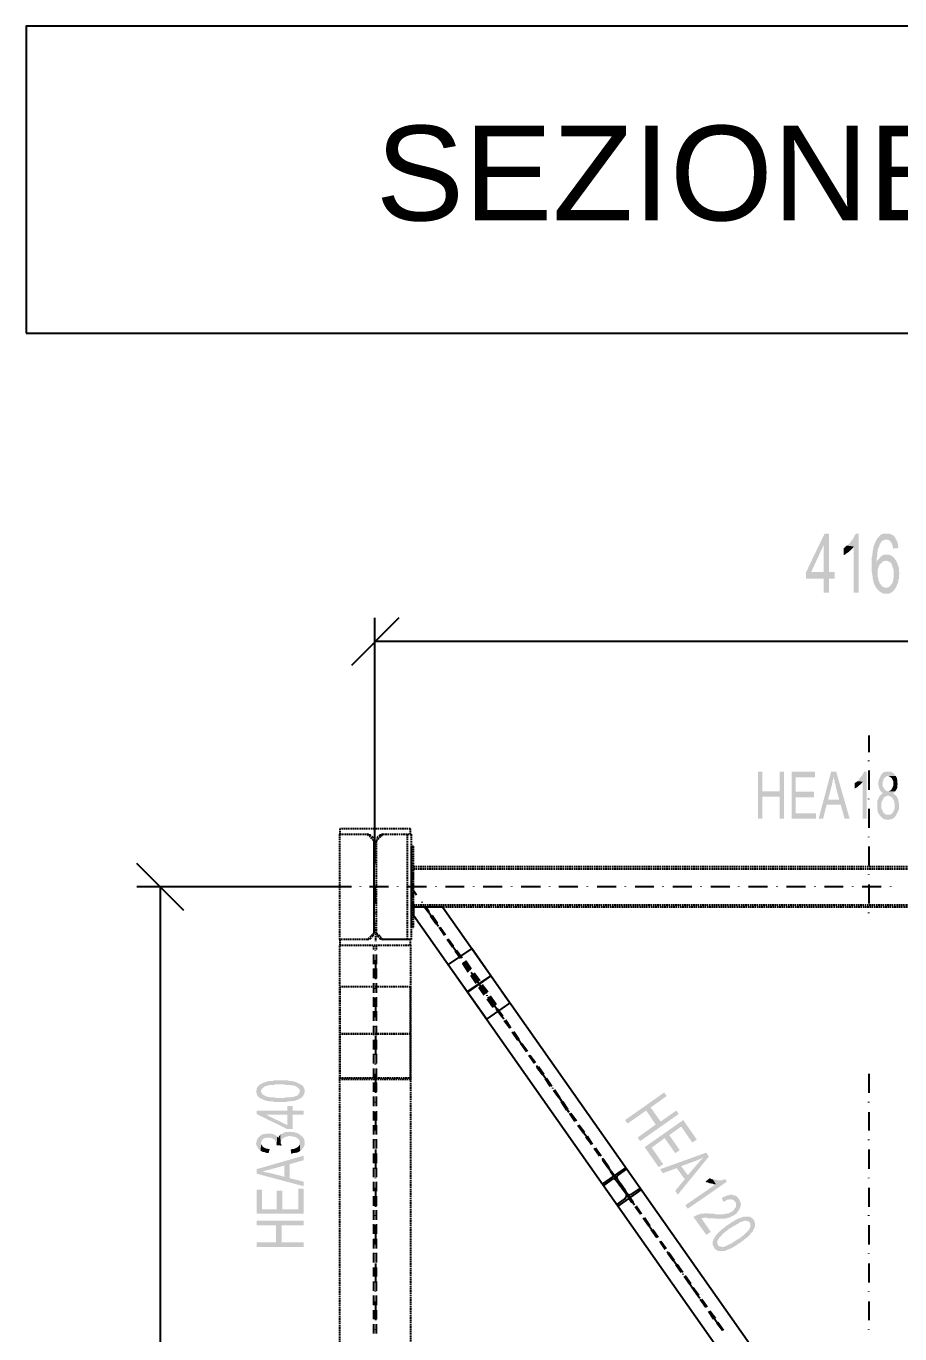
# Model space of a CAD drawing. Header units: metres. Extents: x 11 to 152679, y -40 to 137873.
# Drawn here: x 44020 to 47709, y 38969 to 44491 of the extents above; entities that cross this region are included whole.
import ezdxf
from ezdxf.enums import TextEntityAlignment as Align

# ---------------------------------------------------------------- set-up
doc = ezdxf.new("R2010")
doc.units = ezdxf.units.M
doc.linetypes.add('HIDDEN', pattern=[9.525, 6.35, -3.175])
for name, color, linetype in [('CA3', 6, 'Continuous'), ('CA7', 2, 'Continuous'), ('LAYER_1', 160, 'Continuous'), ('TR', 4, 'HIDDEN')]:
    doc.layers.add(name, color=color, linetype=linetype)
doc.styles.get("Standard").update_dxf_attribs({"font": 'arial.ttf'})

msp = doc.modelspace()

# ---------------------------------------------------------------- hatches: boundary and pattern name
at = {"layer": 'LAYER_1'}
for points in [[(47410.6477, 42348.1893), (47391.5963, 42348.1893), (47313.272, 42185.2018), (47313.272, 42157.6755), (47387.376, 42157.6755), (47387.376, 42098.4199), (47410.6477, 42098.4199), (47410.6477, 42157.6755), (47433.9365, 42157.6755), (47433.9365, 42185.2018), (47334.4594, 42185.2018), (47387.376, 42299.4929)], [(47410.6477, 42348.1893), (47387.376, 42299.4929), (47387.376, 42185.2018), (47334.4594, 42185.2018), (47410.6477, 42185.2018)], [(47484.7344, 42297.3741), (47476.2595, 42288.9164), (47472.022, 42286.7977), (47472.022, 42257.1699), (47476.2595, 42259.2886), (47480.497, 42261.3901), (47484.7344, 42265.6276), (47488.9719, 42267.7463), (47495.3109, 42271.9838), (47495.3109, 42274.1025), (47499.5484, 42276.2213), (47503.7858, 42280.4415), (47508.0233, 42284.679), (47512.2608, 42288.9164), (47514.3623, 42293.1539)], [(47535.5324, 42348.1893), (47522.8372, 42348.1893), (47520.7185, 42341.8331), (47516.481, 42337.5956), (47514.3623, 42331.2567), (47512.2608, 42327.0192), (47508.0233, 42320.663), (47503.7858, 42316.4255), (47501.6326, 42312.2053), (47493.2094, 42303.7303), (47488.9719, 42299.4929), (47484.7344, 42297.3741), (47514.3623, 42293.1539), (47514.3623, 42098.4199), (47535.5324, 42098.4199)], [(47611.7379, 42324.9005), (47609.6192, 42320.663), (47607.466, 42316.4255), (47605.3817, 42310.0865), (47601.1442, 42301.6116), (47599.0427, 42295.2726), (47596.9068, 42288.9164), (47596.9068, 42282.5602), (47594.8052, 42276.2213), (47594.8052, 42269.8651), (47592.6865, 42263.5088), (47592.6865, 42255.0511), (47590.5678, 42248.6949), (47590.5678, 42187.3206), (47592.6865, 42178.8456), (47592.6865, 42172.5067), (47594.8052, 42164.0317), (47594.8052, 42157.6755), (47596.9068, 42151.3365), (47596.9068, 42147.0991), (47599.0427, 42140.7429), (47601.1442, 42134.4039), (47605.3817, 42125.929), (47607.466, 42121.6915), (47609.6192, 42119.59), (47611.7379, 42115.3525), (47615.9581, 42111.1151), (47620.1956, 42106.8776), (47624.4331, 42102.6401), (47628.6705, 42100.5386), (47632.908, 42098.4199), (47637.1455, 42096.3011), (47641.3657, 42094.1824), (47662.5358, 42094.1824), (47666.7733, 42096.3011), (47671.0108, 42098.4199), (47675.231, 42100.5386), (47679.4685, 42104.7588), (47683.6887, 42108.9963), (47687.9262, 42113.2338), (47690.0621, 42117.4713), (47649.8234, 42119.59), (47645.6032, 42119.59), (47641.3657, 42121.6915), (47637.1455, 42123.8102), (47632.908, 42125.929), (47632.908, 42128.0477), (47628.6705, 42132.2852), (47624.4331, 42136.5226), (47620.1956, 42149.2178), (47618.0941, 42151.3365), (47618.0941, 42157.6755), (47615.9581, 42166.1505), (47615.9581, 42195.7783), (47618.0941, 42202.1345), (47620.1956, 42208.4734), (47622.3143, 42212.7109), (47624.4331, 42219.0671), (47628.6705, 42221.1859), (47632.908, 42225.4233), (47611.7379, 42227.5248), (47611.7379, 42246.5762), (47613.8566, 42255.0511), (47613.8566, 42267.7463), (47615.9581, 42274.1025), (47615.9581, 42280.4415), (47618.0941, 42284.679), (47620.1956, 42288.9164), (47624.4331, 42301.6116), (47626.5518, 42305.8491), (47630.772, 42312.2053), (47632.908, 42316.4255), (47637.1455, 42318.5442), (47641.3657, 42320.663), (47647.7219, 42322.7817), (47651.9594, 42322.7817)], [(47654.0609, 42348.1893), (47641.3657, 42348.1893), (47635.0095, 42346.0706), (47626.5518, 42341.8331), (47622.3143, 42337.5956), (47620.1956, 42333.3582), (47615.9581, 42329.1379), (47611.7379, 42324.9005), (47651.9594, 42322.7817), (47656.1796, 42322.7817), (47662.5358, 42320.663), (47666.7733, 42318.5442), (47668.8748, 42314.3068), (47673.1123, 42310.0865), (47675.231, 42305.8491), (47677.3497, 42299.4929), (47679.4685, 42293.1539), (47681.5872, 42284.679), (47702.7401, 42286.7977), (47702.7401, 42291.0352), (47700.6386, 42299.4929), (47700.6386, 42305.8491), (47698.5198, 42312.2053), (47696.4011, 42316.4255), (47694.2824, 42322.7817), (47690.0621, 42327.0192), (47687.9262, 42333.3582), (47681.5872, 42339.7144), (47677.3497, 42341.8331), (47673.1123, 42343.9518), (47668.8748, 42346.0706), (47662.5358, 42348.1893), (47658.2984, 42348.1893)], [(47654.0609, 42259.2886), (47643.4844, 42259.2886), (47635.0095, 42255.0511), (47630.772, 42252.9324), (47628.6705, 42250.8137), (47624.4331, 42246.5762), (47622.3143, 42242.356), (47618.0941, 42238.1185), (47613.8566, 42233.881), (47611.7379, 42227.5248), (47632.908, 42225.4233), (47637.1455, 42229.6436), (47641.3657, 42231.7623), (47645.6032, 42231.7623), (47649.8234, 42233.881), (47690.0621, 42238.1185), (47687.9262, 42240.2372), (47685.8247, 42244.4575), (47681.5872, 42248.6949), (47677.3497, 42252.9324), (47673.1123, 42255.0511), (47668.8748, 42257.1699), (47664.6546, 42259.2886), (47658.2984, 42259.2886)], [(47690.0621, 42238.1185), (47649.8234, 42233.881), (47654.0609, 42231.7623), (47658.2984, 42231.7623), (47662.5358, 42229.6436), (47666.7733, 42227.5248), (47671.0108, 42223.3046), (47675.231, 42219.0671), (47675.231, 42216.9484), (47677.3497, 42210.5922), (47679.4685, 42204.2532), (47683.6887, 42191.5408), (47683.6887, 42164.0317), (47681.5872, 42157.6755), (47681.5872, 42151.3365), (47679.4685, 42144.9803), (47677.3497, 42138.6241), (47675.231, 42134.4039), (47671.0108, 42132.2852), (47668.8748, 42125.929), (47660.3826, 42121.6915), (47656.1796, 42119.59), (47649.8234, 42119.59), (47690.0621, 42117.4713), (47694.2824, 42123.8102), (47696.4011, 42130.1664), (47698.5198, 42136.5226), (47700.6386, 42138.6241), (47702.7401, 42144.9803), (47702.7401, 42151.3365), (47704.876, 42157.6755), (47704.876, 42172.5067), (47706.9776, 42178.8456), (47706.9776, 42180.9644), (47704.876, 42189.4393), (47704.876, 42204.2532), (47702.7401, 42210.5922), (47700.6386, 42214.8296), (47698.5198, 42221.1859), (47696.4011, 42227.5248), (47694.2824, 42231.7623)], [(47129.1317, 41342.7726), (47110.0803, 41342.7726), (47110.0803, 41143.8011), (47129.1317, 41143.8011), (47129.1317, 41236.9393), (47201.0997, 41236.9393), (47129.1317, 41260.2109)], [(47220.1511, 41342.7726), (47201.0997, 41342.7726), (47201.0997, 41260.2109), (47129.1317, 41260.2109), (47201.0997, 41236.9393), (47201.0997, 41143.8011), (47220.1511, 41143.8011)], [(47351.3748, 41342.7726), (47251.8977, 41342.7726), (47251.8977, 41143.8011), (47355.6123, 41143.8011), (47355.6123, 41167.09), (47268.8303, 41167.09), (47268.8303, 41234.8206), (47347.1546, 41234.8206), (47347.1546, 41258.0922), (47268.8303, 41258.0922), (47268.8303, 41319.4838), (47351.3748, 41319.4838)], [(47440.2927, 41342.7726), (47419.1054, 41342.7726), (47366.1887, 41143.8011), (47385.2401, 41143.8011), (47400.0712, 41203.0568), (47459.3441, 41203.0568), (47406.4274, 41224.2269), (47421.2413, 41283.4998), (47423.3428, 41289.856), (47423.3428, 41294.0762), (47425.4788, 41300.4324), (47425.4788, 41306.7886), (47427.5803, 41311.0088), (47427.5803, 41317.3651), (47429.699, 41321.6025)], [(47440.2927, 41342.7726), (47429.699, 41321.6025), (47429.699, 41313.1276), (47431.8178, 41308.8901), (47433.9365, 41304.6699), (47433.9365, 41298.3137), (47436.0552, 41291.9575), (47438.1568, 41287.7372), (47438.1568, 41281.381), (47452.9879, 41224.2269), (47406.4274, 41224.2269), (47459.3441, 41203.0568), (47476.2595, 41143.8011), (47497.4296, 41143.8011)], [(47529.1762, 41302.5511), (47524.9387, 41298.3137), (47520.7185, 41296.1949), (47518.5997, 41294.0762), (47518.5997, 41270.8046), (47520.7185, 41272.9233), (47529.1762, 41277.1436), (47531.3121, 41279.2623), (47535.5324, 41283.4998), (47539.7698, 41285.6185), (47546.126, 41291.9575), (47550.3463, 41296.1949), (47552.465, 41300.4324)], [(47569.3977, 41342.7726), (47558.8212, 41342.7726), (47554.5493, 41334.2977), (47552.465, 41330.0602), (47548.2276, 41325.84), (47546.126, 41321.6025), (47541.8886, 41317.3651), (47539.7698, 41315.2463), (47537.6511, 41311.0088), (47535.5324, 41306.7886), (47531.3121, 41304.6699), (47529.1762, 41302.5511), (47552.465, 41300.4324), (47552.465, 41143.8011), (47569.3977, 41143.8011)], [(47658.2984, 41342.7726), (47649.8234, 41342.7726), (47645.6032, 41340.6539), (47641.3657, 41340.6539), (47639.247, 41338.5352), (47635.0095, 41334.2977), (47628.6705, 41327.9415), (47628.6705, 41325.84), (47626.5518, 41321.6025), (47624.4331, 41317.3651), (47620.1956, 41308.8901), (47620.1956, 41302.5511), (47618.0941, 41298.3137), (47618.0941, 41287.7372), (47620.1956, 41281.381), (47620.1956, 41277.1436), (47622.3143, 41270.8046), (47624.4331, 41266.5671), (47626.5518, 41262.3296), (47635.0095, 41253.8719), (47639.247, 41251.7532), (47635.0095, 41249.6345), (47630.772, 41247.5157), (47628.6705, 41243.2783), (47624.4331, 41241.1595), (47618.0941, 41228.4644), (47615.9581, 41222.1082), (47613.8566, 41217.8879), (47613.8566, 41184.0226), (47615.9581, 41179.7852), (47615.9581, 41173.429), (47618.0941, 41169.1915), (47620.1956, 41164.9713), (47622.3143, 41160.7338), (47626.5518, 41156.4963), (47660.3826, 41160.7338), (47651.9594, 41160.7338), (47647.7219, 41162.8525), (47645.6032, 41164.9713), (47641.3657, 41167.09), (47637.1455, 41175.5477), (47635.0095, 41179.7852), (47632.908, 41184.0226), (47630.772, 41190.3616), (47630.772, 41211.5317), (47632.908, 41215.7692), (47635.0095, 41220.0067), (47637.1455, 41224.2269), (47641.3657, 41232.7018), (47643.4844, 41234.8206), (47651.9594, 41239.0408), (47654.0609, 41241.1595), (47692.1636, 41241.1595), (47690.0621, 41243.2783), (47685.8247, 41247.5157), (47683.6887, 41249.6345), (47679.4685, 41251.7532), (47683.6887, 41253.8719), (47685.8247, 41255.9734), (47690.0621, 41260.2109), (47656.1796, 41260.2109), (47651.9594, 41262.3296), (47647.7219, 41264.4484), (47645.6032, 41266.5671), (47643.4844, 41270.8046), (47641.3657, 41272.9233), (47637.1455, 41281.381), (47637.1455, 41300.4324), (47639.247, 41304.6699), (47639.247, 41311.0088), (47643.4844, 41315.2463), (47647.7219, 41319.4838), (47651.9594, 41321.6025), (47654.0609, 41323.7213), (47692.1636, 41323.7213), (47687.9262, 41327.9415), (47687.9262, 41330.0602), (47681.5872, 41336.4164), (47677.3497, 41338.5352), (47675.231, 41340.6539), (47671.0108, 41342.7726), (47662.5358, 41342.7726)], [(47692.1636, 41323.7213), (47658.2984, 41323.7213), (47662.5358, 41323.7213), (47666.7733, 41321.6025), (47668.8748, 41319.4838), (47673.1123, 41317.3651), (47675.231, 41315.2463), (47677.3497, 41311.0088), (47679.4685, 41306.7886), (47681.5872, 41302.5511), (47681.5872, 41283.4998), (47679.4685, 41279.2623), (47677.3497, 41272.9233), (47675.231, 41270.8046), (47673.1123, 41266.5671), (47671.0108, 41264.4484), (47666.7733, 41262.3296), (47662.5358, 41260.2109), (47658.2984, 41260.2109), (47690.0621, 41260.2109), (47692.1636, 41264.4484), (47694.2824, 41266.5671), (47696.4011, 41270.8046), (47698.5198, 41275.0248), (47698.5198, 41285.6185), (47700.6386, 41291.9575), (47698.5198, 41294.0762), (47698.5198, 41306.7886), (47696.4011, 41311.0088), (47696.4011, 41315.2463), (47694.2824, 41319.4838)], [(47692.1636, 41241.1595), (47658.2984, 41241.1595), (47662.5358, 41241.1595), (47666.7733, 41239.0408), (47671.0108, 41236.9393), (47673.1123, 41234.8206), (47677.3497, 41232.7018), (47679.4685, 41228.4644), (47685.8247, 41215.7692), (47685.8247, 41211.5317), (47687.9262, 41205.1755), (47687.9262, 41190.3616), (47685.8247, 41184.0226), (47679.4685, 41171.3102), (47677.3497, 41167.09), (47675.231, 41164.9713), (47671.0108, 41162.8525), (47666.7733, 41160.7338), (47660.3826, 41160.7338), (47626.5518, 41156.4963), (47626.5518, 41154.3776), (47630.772, 41152.2588), (47632.908, 41148.0386), (47637.1455, 41145.9199), (47639.247, 41143.8011), (47643.4844, 41141.6824), (47647.7219, 41141.6824), (47651.9594, 41139.5637), (47666.7733, 41139.5637), (47668.8748, 41141.6824), (47673.1123, 41141.6824), (47677.3497, 41143.8011), (47681.5872, 41145.9199), (47683.6887, 41148.0386), (47687.9262, 41150.1401), (47690.0621, 41154.3776), (47692.1636, 41156.4963), (47694.2824, 41160.7338), (47696.4011, 41164.9713), (47702.7401, 41177.6664), (47704.876, 41184.0226), (47704.876, 41211.5317), (47702.7401, 41217.8879), (47702.7401, 41222.1082), (47700.6386, 41228.4644), (47696.4011, 41236.9393)], [(44991.3121, 39994.4484), (44991.3121, 39992.3296), (44993.4136, 39988.0922), (44993.4136, 39981.7532), (44995.5324, 39977.5157), (44997.6511, 39973.2783), (44999.7698, 39971.1595), (45003.9901, 39969.0408), (45003.9901, 39966.9393), (45008.2276, 39964.8206), (45012.465, 39962.7018), (45012.465, 39998.6859), (45014.5493, 40000.8046), (45016.7025, 40005.0248), (45020.94, 40007.1436), (45023.0415, 40011.381), (45029.3977, 40013.4998), (45031.4819, 40015.6185), (45035.7539, 40015.6185), (45039.9913, 40017.7372), (45044.2288, 40017.7372), (45048.449, 40019.856), (45065.3817, 40019.856), (45071.7379, 40021.9575), (45111.9594, 40021.9575), (45118.2984, 40019.856), (45135.231, 40019.856), (45141.5872, 40017.7372), (45150.0621, 40017.7372), (45154.2824, 40015.6185), (45156.4011, 40015.6185), (45160.6386, 40013.4998), (45166.9776, 40009.2623), (45169.0963, 40007.1436), (45173.2993, 40002.9233), (45175.4525, 40000.8046), (45175.4525, 39994.4484), (45177.5712, 39962.7018), (45181.7915, 39964.8206), (45186.0289, 39969.0408), (45188.1477, 39971.1595), (45190.2319, 39975.397), (45192.3851, 39977.5157), (45194.5039, 39981.7532), (45194.5039, 39985.9734), (45196.6054, 39990.2109), (45196.6054, 39998.6859), (45194.5039, 40002.9233), (45194.5039, 40005.0248), (45190.2319, 40013.4998), (45188.1477, 40015.6185), (45183.9274, 40019.856), (45179.69, 40021.9575), (45175.4525, 40024.0762), (45171.215, 40026.1949), (45166.9776, 40028.3137), (45162.7401, 40030.4324), (45156.4011, 40032.5511), (45150.0621, 40034.6699), (45145.8247, 40034.6699), (45141.5872, 40036.7886), (45131.0108, 40036.7886), (45124.6546, 40038.8901), (45065.3817, 40038.8901), (45061.1442, 40036.7886), (45046.3303, 40036.7886), (45042.0928, 40034.6699), (45035.7539, 40034.6699), (45031.4819, 40032.5511), (45027.2789, 40030.4324), (45020.94, 40028.3137), (45016.7025, 40028.3137), (45016.7025, 40026.1949), (45012.465, 40024.0762), (45008.2276, 40021.9575), (45003.9901, 40019.856), (45001.8886, 40015.6185), (44997.6511, 40013.4998), (44997.6511, 40011.381), (44995.5324, 40009.2623), (44993.4136, 40005.0248), (44993.4136, 39998.6859)], [(45012.465, 39962.7018), (45016.7025, 39960.5831), (45020.94, 39958.4644), (45025.1774, 39956.3456), (45031.4819, 39954.2269), (45037.8554, 39952.1082), (45044.2288, 39952.1082), (45048.449, 39950.0067), (45063.263, 39950.0067), (45069.6192, 39947.8879), (45118.2984, 39947.8879), (45124.6546, 39950.0067), (45135.231, 39950.0067), (45141.5872, 39952.1082), (45152.1636, 39952.1082), (45156.4011, 39954.2269), (45160.6386, 39956.3456), (45164.876, 39956.3456), (45173.2993, 39960.5831), (45175.4525, 39962.7018), (45177.5712, 39962.7018), (45175.4525, 39994.4484), (45175.4525, 39988.0922), (45173.2993, 39985.9734), (45171.215, 39981.7532), (45169.0963, 39979.6345), (45164.876, 39975.397), (45160.6386, 39973.2783), (45158.5198, 39973.2783), (45156.4011, 39971.1595), (45152.1636, 39971.1595), (45150.0621, 39969.0408), (45139.4685, 39969.0408), (45135.231, 39966.9393), (45116.1796, 39966.9393), (45109.8234, 39964.8206), (45075.9581, 39964.8206), (45069.6192, 39966.9393), (45050.5678, 39966.9393), (45046.3303, 39969.0408), (45042.0928, 39969.0408), (45037.8554, 39971.1595), (45033.6351, 39971.1595), (45029.3977, 39973.2783), (45027.2789, 39975.397), (45023.0415, 39977.5157), (45018.8212, 39979.6345), (45016.7025, 39981.7532), (45014.5493, 39985.9734), (45012.465, 39990.2109), (45012.465, 39992.3296)], [(46724.8497, 39973.2783), (46714.2733, 39988.0922), (46549.1326, 39871.6824), (46559.7608, 39856.8685), (46638.0678, 39911.9039), (46678.272, 39852.631), (46657.1192, 39924.5991)], [(44993.4136, 39911.9039), (44993.4136, 39897.09), (45122.5358, 39833.5796), (45145.8247, 39833.5796), (45145.8247, 39894.9713), (45192.3851, 39894.9713), (45192.3851, 39911.9039), (45145.8247, 39911.9039), (45145.8247, 39930.9553), (45122.5358, 39930.9553), (45122.5358, 39850.5123), (45031.4819, 39894.9713)], [(46775.6477, 39897.09), (46765.0712, 39911.9039), (46699.4594, 39865.3262), (46657.1192, 39924.5991), (46678.272, 39852.631), (46602.0493, 39797.5956), (46612.6774, 39782.7817)], [(44993.4136, 39911.9039), (45031.4819, 39894.9713), (45122.5358, 39894.9713), (45122.5358, 39850.5123), (45122.5358, 39911.9039)], [(46851.8532, 39789.1379), (46794.699, 39871.6824), (46631.7288, 39757.3741), (46690.9844, 39672.7109), (46710.0358, 39685.4233), (46661.3566, 39755.2726), (46716.3748, 39795.4769), (46760.7993, 39731.9838), (46779.8851, 39744.679), (46735.4262, 39808.1893), (46786.2413, 39844.1733), (46832.8018, 39776.4255)], [(44991.3121, 39774.3068), (44991.3121, 39770.0865), (44993.4136, 39765.8491), (44993.4136, 39763.7303), (44995.5324, 39759.4929), (44997.6511, 39755.2726), (44999.7698, 39753.1539), (45001.8886, 39748.9164), (45006.126, 39746.7977), (45010.3463, 39742.5602), (45012.465, 39774.3068), (45012.465, 39778.5442), (45014.5493, 39780.663), (45014.5493, 39784.9005), (45018.8212, 39789.1379), (45023.0415, 39793.3582), (45027.2789, 39795.4769), (45033.6351, 39795.4769), (45037.8554, 39797.5956), (45052.6865, 39797.5956), (45056.9068, 39795.4769), (45061.1442, 39793.3582), (45065.3817, 39791.2567), (45069.6192, 39789.1379), (45069.6192, 39787.0192), (45071.7379, 39784.9005), (45075.9581, 39776.4255), (45075.9581, 39772.2053), (45078.0941, 39767.9678), (45080.1956, 39801.8331), (45075.9581, 39806.0706), (45067.466, 39810.2908), (45065.3817, 39812.4095), (45061.1442, 39812.4095), (45054.8052, 39814.5283), (45033.6351, 39814.5283), (45029.3977, 39812.4095), (45023.0415, 39812.4095), (45018.8212, 39810.2908), (45016.7025, 39810.2908), (45012.465, 39808.1893), (45008.2276, 39803.9518), (45006.126, 39801.8331), (45001.8886, 39799.7144), (44999.7698, 39795.4769), (44997.6511, 39793.3582), (44995.5324, 39789.1379), (44993.4136, 39784.9005), (44993.4136, 39778.5442)], [(45092.908, 39810.2908), (45095.0095, 39776.4255), (45095.0095, 39778.5442), (45097.1455, 39782.7817), (45097.1455, 39787.0192), (45099.247, 39789.1379), (45103.4844, 39793.3582), (45105.6032, 39795.4769), (45109.8234, 39797.5956), (45114.0609, 39799.7144), (45118.2984, 39801.8331), (45122.5358, 39801.8331), (45128.8748, 39803.9518), (45139.4685, 39803.9518), (45145.8247, 39801.8331), (45150.0621, 39801.8331), (45156.4011, 39799.7144), (45164.876, 39795.4769), (45166.9776, 39793.3582), (45171.215, 39789.1379), (45173.2993, 39787.0192), (45175.4525, 39782.7817), (45175.4525, 39774.3068), (45177.5712, 39742.5602), (45181.7915, 39744.679), (45183.9274, 39746.7977), (45186.0289, 39748.9164), (45188.1477, 39753.1539), (45192.3851, 39755.2726), (45192.3851, 39759.4929), (45194.5039, 39763.7303), (45196.6054, 39765.8491), (45196.6054, 39782.7817), (45194.5039, 39784.9005), (45194.5039, 39789.1379), (45192.3851, 39793.3582), (45190.2319, 39795.4769), (45188.1477, 39799.7144), (45186.0289, 39801.8331), (45181.7915, 39806.0706), (45177.5712, 39808.1893), (45173.2993, 39812.4095), (45164.876, 39816.647), (45160.6386, 39818.7657), (45154.2824, 39818.7657), (45150.0621, 39820.8845), (45139.4685, 39820.8845), (45133.1123, 39823.0032), (45126.7733, 39820.8845), (45116.1796, 39820.8845), (45109.8234, 39818.7657), (45105.6032, 39816.647), (45101.3657, 39814.5283), (45097.1455, 39812.4095)], [(45010.3463, 39742.5602), (45012.465, 39740.4415), (45016.7025, 39738.34), (45023.0415, 39736.2213), (45027.2789, 39736.2213), (45031.4819, 39734.1025), (45037.8554, 39731.9838), (45044.2288, 39731.9838), (45048.449, 39748.9164), (45044.2288, 39748.9164), (45039.9913, 39751.0352), (45033.6351, 39751.0352), (45029.3977, 39753.1539), (45025.1774, 39755.2726), (45020.94, 39757.3741), (45018.8212, 39759.4929), (45016.7025, 39763.7303), (45014.5493, 39765.8491), (45012.465, 39770.0865), (45012.465, 39774.3068)], [(45075.9581, 39765.8491), (45099.247, 39763.7303), (45097.1455, 39765.8491), (45097.1455, 39770.0865), (45095.0095, 39772.2053), (45095.0095, 39776.4255), (45092.908, 39810.2908), (45090.772, 39806.0706), (45088.6705, 39803.9518), (45084.3986, 39795.4769), (45082.3143, 39799.7144), (45080.1956, 39801.8331), (45078.0941, 39767.9678)], [(45137.3153, 39746.7977), (45139.4685, 39729.8651), (45143.6887, 39729.8651), (45147.9262, 39731.9838), (45154.2824, 39731.9838), (45158.5198, 39734.1025), (45164.876, 39734.1025), (45173.2993, 39738.34), (45177.5712, 39742.5602), (45175.4525, 39774.3068), (45175.4525, 39767.9678), (45173.2993, 39763.7303), (45171.215, 39761.6116), (45166.9776, 39757.3741), (45162.7401, 39755.2726), (45158.5198, 39753.1539), (45154.2824, 39751.0352), (45150.0621, 39748.9164), (45143.6887, 39748.9164)], [(44993.4136, 39664.2532), (45014.5493, 39655.7783), (45023.0415, 39655.7783), (45027.2789, 39657.897), (45031.4819, 39657.897), (45037.8554, 39660.0157), (45044.2288, 39662.1345), (45048.449, 39662.1345), (45054.8052, 39664.2532), (45109.8234, 39679.0671), (45109.8234, 39632.5067), (45133.1123, 39685.4233), (45192.3851, 39702.356), (45192.3851, 39721.3901)], [(46902.6511, 39717.1699), (46892.0747, 39734.1025), (46697.3234, 39664.2532), (46707.8826, 39647.3206), (46767.19, 39668.4734), (46801.0552, 39621.913), (46786.2413, 39676.9484), (46843.3955, 39698.1185), (46845.497, 39698.1185), (46849.7344, 39700.2372), (46853.9719, 39702.356), (46860.3109, 39704.4575), (46864.5484, 39706.5762), (46868.7858, 39708.6949), (46875.1248, 39712.9324), (46879.3623, 39715.0511)], [(46902.6511, 39717.1699), (46879.3623, 39715.0511), (46877.2608, 39710.8137), (46873.0233, 39708.6949), (46870.9046, 39704.4575), (46866.6326, 39700.2372), (46862.4296, 39695.9998), (46860.3109, 39691.7623), (46856.0734, 39687.5248), (46851.8532, 39683.3046), (46813.716, 39638.8456), (46786.2413, 39676.9484), (46801.0552, 39621.913), (46760.7993, 39573.2338), (46771.4274, 39556.3011)], [(44993.4136, 39664.2532), (44993.4136, 39645.2018), (45192.3851, 39592.2852), (45192.3851, 39611.3365), (45133.1123, 39626.1505), (45133.1123, 39685.4233), (45109.8234, 39632.5067), (45052.6865, 39647.3206), (45050.5678, 39647.3206), (45046.3303, 39649.4393), (45039.9913, 39649.4393), (45035.7539, 39651.5408), (45029.3977, 39651.5408), (45025.1774, 39653.6595), (45018.8212, 39653.6595), (45014.5493, 39655.7783)], [(46978.8566, 39611.3365), (46972.466, 39621.913), (46970.3817, 39621.913), (46966.1442, 39619.7942), (46961.9068, 39619.7942), (46957.6865, 39617.6755), (46938.6351, 39617.6755), (46932.2789, 39619.7942), (46923.8212, 39619.7942), (46919.5493, 39621.913), (46932.2789, 39600.7429), (46803.1568, 39511.8422), (46813.716, 39497.0283)], [(46919.5493, 39621.913), (46915.3463, 39621.913), (46911.126, 39624.0317), (46906.8886, 39626.1505), (46887.8372, 39611.3365), (46892.0747, 39609.2178), (46896.3121, 39609.2178), (46900.5324, 39607.0991), (46904.7698, 39604.9803), (46908.9901, 39604.9803), (46915.3463, 39602.8616), (46919.5493, 39602.8616), (46923.8212, 39600.7429), (46932.2789, 39600.7429)], [(44993.4136, 39577.4713), (44993.4136, 39475.8582), (45192.3851, 39475.8582), (45192.3851, 39581.6915), (45169.0963, 39581.6915), (45169.0963, 39494.9095), (45101.3657, 39494.9095), (45101.3657, 39573.2338), (45078.0941, 39573.2338), (45078.0941, 39494.9095), (45016.7025, 39494.9095), (45016.7025, 39577.4713)], [(47029.6546, 39537.2498), (47027.5358, 39541.4872), (47025.3826, 39543.606), (47021.1796, 39547.8262), (47019.0609, 39549.9449), (47014.8234, 39552.0637), (47012.7219, 39554.1824), (47004.247, 39554.1824), (47000.0095, 39556.3011), (46991.5518, 39556.3011), (46987.3143, 39554.1824), (46983.0941, 39554.1824), (46976.7379, 39552.0637), (46972.466, 39549.9449), (46968.263, 39547.8262), (46961.9068, 39545.7075), (46957.6865, 39541.4872), (46964.0427, 39526.6733), (46970.3817, 39528.7748), (46974.6192, 39530.8936), (46978.8566, 39535.131), (46983.0941, 39535.131), (46989.4331, 39537.2498), (46995.772, 39537.2498), (47000.0095, 39535.131), (47004.247, 39535.131), (47008.4844, 39533.0123), (47010.6032, 39530.8936), (47012.7219, 39526.6733), (47033.8748, 39499.147), (47036.0108, 39503.3845), (47036.0108, 39507.6219), (47038.1123, 39511.8422), (47038.1123, 39520.3171), (47036.0108, 39522.4359), (47036.0108, 39526.6733), (47033.8748, 39530.8936), (47031.7733, 39535.131)], [(47033.8748, 39499.147), (47012.7219, 39526.6733), (47014.8234, 39524.5546), (47016.9594, 39522.4359), (47016.9594, 39505.5032), (47014.8234, 39501.2657), (47010.6032, 39497.0283), (47008.4844, 39492.7908), (47000.0095, 39484.3331), (46991.5518, 39480.0956), (46987.3143, 39477.9769), (46983.0941, 39477.9769), (46976.7379, 39475.8582), (46970.3817, 39475.8582), (46968.263, 39473.7567), (46930.1774, 39473.7567), (46925.94, 39475.8582), (46902.6511, 39475.8582), (46898.4136, 39477.9769), (46885.7185, 39477.9769), (46881.481, 39475.8582), (46866.6326, 39475.8582), (46858.2094, 39471.6379), (46853.9719, 39471.6379), (46851.8532, 39469.5192), (46847.6157, 39467.4005), (46843.3955, 39465.2817), (46837.022, 39463.163), (46892.0747, 39386.9575), (46911.126, 39399.6699), (46870.9046, 39456.8068), (46875.1248, 39456.8068), (46881.481, 39458.9255), (46894.1762, 39458.9255), (46900.5324, 39456.8068), (46925.94, 39456.8068), (46932.2789, 39454.7053), (46968.263, 39454.7053), (46974.6192, 39456.8068), (46978.8566, 39456.8068), (46983.0941, 39458.9255), (46989.4331, 39458.9255), (46991.5518, 39461.0442), (47000.0095, 39465.2817), (47004.247, 39467.4005), (47010.6032, 39469.5192), (47010.6032, 39471.6379), (47014.8234, 39473.7567), (47019.0609, 39477.9769), (47023.2984, 39482.2144), (47025.3826, 39486.4518), (47029.6546, 39490.6893), (47031.7733, 39494.9095)], [(44993.4136, 39446.2303), (44993.4136, 39427.179), (45075.9581, 39427.179), (45075.9581, 39355.2109), (45099.247, 39427.179), (45192.3851, 39427.179), (45192.3851, 39446.2303)], [(44993.4136, 39355.2109), (44993.4136, 39336.1595), (45192.3851, 39336.1595), (45192.3851, 39355.2109), (45099.247, 39355.2109), (45099.247, 39427.179), (45075.9581, 39355.2109)], [(47093.1477, 39450.4678), (47091.0289, 39450.4678), (47088.9274, 39452.5865), (47086.7915, 39456.8068), (47082.5712, 39458.9255), (47080.4525, 39461.0442), (47076.215, 39463.163), (47057.1636, 39463.163), (47076.215, 39437.7726), (47078.2993, 39433.5352), (47078.2993, 39420.84), (47076.215, 39416.6025), (47071.9776, 39408.1276), (47069.876, 39406.0088), (47061.4011, 39397.5511), (47052.9262, 39389.0762), (47048.6887, 39384.856), (47042.3497, 39380.6185), (47038.1123, 39376.381), (47031.7733, 39372.1436), (47025.3826, 39367.9233), (47023.2984, 39367.9233), (47016.9594, 39363.6859), (47010.6032, 39359.4484), (47004.247, 39355.2109), (47000.0095, 39350.9734), (46993.6705, 39348.8719), (46989.4331, 39346.7532), (46985.1956, 39344.6345), (46980.9581, 39342.5157), (46972.466, 39338.2783), (46970.3817, 39338.2783), (46966.1442, 39336.1595), (46955.5678, 39336.1595), (46951.3303, 39338.2783), (46947.0928, 39338.2783), (46940.7539, 39344.6345), (46921.7025, 39367.9233), (46921.7025, 39363.6859), (46919.5493, 39359.4484), (46919.5493, 39342.5157), (46921.7025, 39340.397), (46928.0415, 39327.7018), (46930.1774, 39325.5831), (46934.3977, 39323.4644), (46938.6351, 39321.3456), (46940.7539, 39319.2269), (46970.3817, 39319.2269), (46974.6192, 39321.3456), (46980.9581, 39323.4644), (46985.1956, 39325.5831), (46987.3143, 39325.5831), (46991.5518, 39327.7018), (47000.0095, 39331.9393), (47008.4844, 39336.1595), (47014.8234, 39340.397), (47019.0609, 39342.5157), (47023.2984, 39346.7532), (47029.6546, 39350.9734), (47033.8748, 39353.0922), (47038.1123, 39355.2109), (47042.3497, 39359.4484), (47048.6887, 39363.6859), (47052.9262, 39367.9233), (47057.1636, 39370.0248), (47061.4011, 39374.2623), (47065.6386, 39376.381), (47067.7401, 39380.6185), (47071.9776, 39382.7372), (47076.215, 39386.9575), (47078.2993, 39391.1949), (47086.7915, 39399.6699), (47088.9274, 39403.8901), (47095.2664, 39416.6025), (47097.3851, 39420.84), (47097.3851, 39439.8741), (47095.2664, 39441.9929), (47095.2664, 39446.2303)], [(47057.1636, 39463.163), (47048.6887, 39463.163), (47042.3497, 39461.0442), (47038.1123, 39458.9255), (47031.7733, 39456.8068), (47029.6546, 39456.8068), (47025.3826, 39454.7053), (47016.9594, 39450.4678), (47008.4844, 39446.2303), (47004.247, 39441.9929), (46997.908, 39439.8741), (46993.6705, 39435.6539), (46987.3143, 39431.4164), (46983.0941, 39429.2977), (46978.8566, 39427.179), (46974.6192, 39422.9415), (46968.263, 39418.7213), (46964.0427, 39414.4838), (46957.6865, 39410.2463), (46953.449, 39406.0088), (46949.2288, 39401.7886), (46944.9913, 39399.6699), (46942.8554, 39395.4324), (46938.6351, 39391.1949), (46934.3977, 39386.9575), (46932.2789, 39384.856), (46930.1774, 39380.6185), (46928.0415, 39376.381), (46925.94, 39374.2623), (46923.8212, 39370.0248), (46921.7025, 39367.9233), (46940.7539, 39344.6345), (46938.6351, 39348.8719), (46938.6351, 39359.4484), (46940.7539, 39365.8046), (46942.8554, 39370.0248), (46944.9913, 39370.0248), (46944.9913, 39372.1436), (46947.0928, 39376.381), (46951.3303, 39378.4998), (46953.449, 39382.7372), (46957.6865, 39384.856), (46959.8052, 39389.0762), (46964.0427, 39393.3137), (46970.3817, 39397.5511), (46974.6192, 39401.7886), (46980.9581, 39406.0088), (46985.1956, 39410.2463), (46991.5518, 39414.4838), (46995.772, 39416.6025), (47002.1455, 39420.84), (47008.4844, 39425.0602), (47014.8234, 39427.179), (47019.0609, 39431.4164), (47025.3826, 39433.5352), (47029.6546, 39437.7726), (47033.8748, 39439.8741), (47038.1123, 39441.9929), (47042.3497, 39441.9929), (47046.5872, 39444.1116), (47048.6887, 39444.1116), (47052.9262, 39446.2303), (47061.4011, 39446.2303), (47065.6386, 39444.1116), (47069.876, 39444.1116), (47071.9776, 39441.9929), (47076.215, 39437.7726)]]:
    msp.add_hatch(color=7, dxfattribs=at).paths.add_polyline_path(points, is_closed=False)

# ---------------------------------------------------------------- linework, layer by layer
at = {"layer": 'CA3'}
msp.add_lwpolyline([(47554.5493, 38243.9609), (45778.6887, 40771.2657), (45655.94, 40771.2657), (45655.94, 40737.4005), (47457.2081, 38174.1116)], close=True, dxfattribs=at)
at = {"layer": 'CA7'}
msp.add_lwpolyline([(44020.435, 43194.3756), (51331.7353, 43194.3756), (51331.7353, 44490.621), (44020.435, 44490.621)], close=True, dxfattribs=at)
at = {"layer": 'LAYER_1', "color": 7}
for p, q in [((45594.5484, 41992.5865), (45393.4581, 41791.4963)), ((45492.9525, 40955.4233), (45492.9525, 41992.5865)), ((45492.9525, 41893.0922), (49662.7927, 41893.0922)), ((47577.8554, 41495.1664), (47577.8554, 41425.3171)), ((47577.8554, 41387.2144), (47577.8554, 41389.3331)), ((47577.8554, 41346.9929), (47577.8554, 41266.5671)), ((47577.8554, 41226.3456), (47577.8554, 41228.4644)), ((47577.8554, 41186.1241), (47577.8554, 41105.6984)), ((45488.715, 41050.663), (45488.715, 40661.1949)), ((47577.8554, 41065.4769), (47577.8554, 41067.5956)), ((47577.8554, 41027.3741), (47577.8554, 40946.9484)), ((44686.4901, 40756.4518), (44487.5358, 40955.4233)), ((47577.8554, 40906.7269), (47577.8554, 40908.8456)), ((47577.8554, 40866.5226), (47577.8554, 40786.0796)), ((45393.4581, 40855.929), (44487.5358, 40855.929)), ((44587.013, 35356.8331), (44587.013, 40855.929)), ((45391.3566, 40855.929), (45283.4046, 40855.929)), ((45431.5609, 40855.929), (45431.5609, 40858.0477)), ((45550.1066, 40855.929), (45469.6636, 40855.929)), ((45492.9525, 40855.929), (45495.0712, 40786.0796)), ((45710.9581, 40855.929), (45630.5324, 40855.929)), ((45645.3463, 40855.929), (45668.6351, 40822.0637)), ((45751.1796, 40855.929), (45751.1796, 40858.0477)), ((45869.7081, 40855.929), (45791.4011, 40855.929)), ((45909.9296, 40855.929), (45909.9296, 40858.0477)), ((46030.5941, 40855.929), (45950.1511, 40855.929)), ((46070.7984, 40855.929), (46070.7984, 40858.0477)), ((46191.4456, 40855.929), (46111.0198, 40855.929)), ((46231.6326, 40855.929), (46231.6326, 40858.0477)), ((46350.1956, 40855.929), (46269.7698, 40855.929)), ((46390.3826, 40855.929), (46390.3826, 40858.0477)), ((46511.0643, 40855.929), (46430.6386, 40855.929)), ((46551.2858, 40855.929), (46551.2858, 40858.0477)), ((46669.8143, 40855.929), (46591.4901, 40855.929)), ((46710.0358, 40855.929), (46710.0358, 40858.0477)), ((46830.6831, 40855.929), (46750.2401, 40855.929)), ((46870.9046, 40855.929), (46870.9046, 40858.0477)), ((46991.5518, 40855.929), (46911.126, 40855.929)), ((47029.6546, 40855.929), (47029.6546, 40858.0477)), ((47150.3018, 40855.929), (47069.876, 40855.929)), ((47190.5233, 40855.929), (47190.5233, 40858.0477)), ((47311.1705, 40855.929), (47230.7276, 40855.929)), ((47351.3748, 40855.929), (47351.3748, 40858.0477)), ((47469.9205, 40855.929), (47391.5963, 40855.929)), ((47510.1248, 40855.929), (47510.1248, 40858.0477)), ((47630.772, 40855.929), (47550.3463, 40855.929)), ((47671.0108, 40855.929), (47671.0108, 40858.0477)), ((45691.9068, 40790.3171), (45691.9068, 40792.4359)), ((45717.3143, 40750.0956), (45702.466, 40771.2657)), ((45721.5518, 40750.0956), (45708.8566, 40771.2657)), ((45715.1956, 40756.4518), (45761.7733, 40690.84)), ((45495.0712, 40745.8582), (45495.0712, 40747.9769)), ((45751.1796, 40699.2977), (45727.908, 40733.163)), ((45757.5358, 40701.4164), (45734.247, 40735.2817)), ((47577.8554, 40745.8582), (47577.8554, 40747.9769)), ((45787.1636, 40650.6185), (45763.8748, 40684.4838)), ((45791.4011, 40652.7372), (45768.1123, 40684.4838)), ((45782.9262, 40659.0762), (45782.9262, 40661.1949)), ((45821.0289, 40601.9393), (45797.7401, 40633.6859)), ((45825.2664, 40604.0408), (45801.9776, 40635.8046)), ((45806.215, 40625.2109), (45852.7927, 40561.7178)), ((45854.8942, 40553.2429), (45831.6054, 40585.0067)), ((45861.216, 40555.3616), (45837.9788, 40587.1082)), ((45488.715, 40529.9713), (45488.715, 40570.1755)), ((45495.0712, 40546.9039), (45495.0712, 40466.4609)), ((45499.2915, 40529.9713), (45499.2915, 40570.1755)), ((45890.8955, 40502.4449), (45867.6066, 40536.3102)), ((45888.7595, 40504.5637), (45867.6066, 40536.3102)), ((45895.1157, 40504.5637), (45871.8441, 40538.429)), ((45899.3532, 40508.8011), (45876.0643, 40542.6664)), ((45876.0643, 40527.8525), (45876.0643, 40529.9713)), ((45488.715, 40470.6984), (45488.715, 40510.9199)), ((45499.2915, 40470.6984), (45499.2915, 40510.9199)), ((45882.4205, 40413.5442), (45981.8977, 40481.2748)), ((45884.522, 40411.4255), (45981.8977, 40479.1733)), ((45897.2344, 40483.3936), (45920.5233, 40449.5283)), ((45899.3532, 40496.106), (45943.8121, 40430.4769)), ((45924.7608, 40453.7657), (45901.4719, 40487.631)), ((45924.7608, 40453.7657), (45901.4719, 40485.5123)), ((45905.7094, 40489.7498), (45928.981, 40455.8845)), ((45928.981, 40455.8845), (45905.7094, 40489.7498)), ((45935.3372, 40460.1219), (45912.0484, 40491.8685)), ((45488.715, 40409.3068), (45488.715, 40449.5283)), ((45495.0712, 40426.2567), (45495.0712, 40428.3582)), ((45499.2915, 40409.3068), (45499.2915, 40449.5283)), ((45931.0997, 40432.5956), (45954.3886, 40400.8491)), ((45958.626, 40405.0865), (45935.3372, 40438.9518)), ((45960.7276, 40405.0865), (45937.4387, 40436.8331)), ((45941.6762, 40438.9518), (45964.965, 40407.2053)), ((45962.8463, 40407.2053), (45941.6762, 40438.9518)), ((45969.2025, 40411.4255), (45945.9136, 40443.1893)), ((45488.715, 40350.0511), (45488.715, 40390.2726)), ((45495.0712, 40386.0352), (45495.0712, 40305.5922)), ((45499.2915, 40350.0511), (45499.2915, 40390.2726)), ((45967.0493, 40396.6116), (45967.0493, 40398.7303)), ((45992.4913, 40356.3901), (45971.3212, 40390.2726)), ((45998.8303, 40358.5088), (45975.5415, 40390.2726)), ((45990.3554, 40364.8651), (46036.9331, 40299.2532)), ((45488.715, 40290.7783), (45488.715, 40330.9998)), ((45499.2915, 40290.7783), (45499.2915, 40330.9998)), ((46028.4581, 40307.7109), (46005.1865, 40339.4575)), ((46032.6956, 40309.8296), (46009.4068, 40341.5762)), ((45488.715, 40229.4039), (45488.715, 40269.6082)), ((45495.0712, 40265.3879), (45495.0712, 40267.5067)), ((45499.2915, 40229.4039), (45499.2915, 40269.6082)), ((46062.3234, 40259.0317), (46039.0518, 40290.7783)), ((46066.5609, 40259.0317), (46045.408, 40292.897)), ((46060.2219, 40265.3879), (46060.2219, 40267.5067)), ((45488.715, 40170.131), (45488.715, 40210.3525)), ((45495.0712, 40227.2852), (45495.0712, 40146.8422)), ((45499.2915, 40170.131), (45499.2915, 40210.3525)), ((46096.1887, 40208.2338), (46072.8826, 40242.0991)), ((46102.5621, 40210.3525), (46079.2733, 40244.2178)), ((46083.5108, 40233.6241), (46127.9525, 40168.0123)), ((45488.715, 40110.8582), (45488.715, 40151.0796)), ((45499.2915, 40110.8582), (45499.2915, 40151.0796)), ((46132.19, 40159.5546), (46108.9011, 40193.4199)), ((46136.4274, 40161.6733), (46113.1386, 40193.4199)), ((46166.0552, 40110.8582), (46142.7664, 40144.7234)), ((46170.2927, 40112.9769), (46147.0039, 40144.7234)), ((45488.715, 40049.4838), (45488.715, 40089.7053)), ((45495.0712, 40106.6379), (45495.0712, 40108.7567)), ((45499.2915, 40049.4838), (45499.2915, 40089.7053)), ((46151.2413, 40136.2657), (46151.2413, 40138.3845)), ((46174.513, 40102.4005), (46221.0734, 40036.7886)), ((46199.9205, 40062.179), (46176.6317, 40093.9255)), ((46206.2595, 40064.2977), (46182.9879, 40096.0442)), ((45495.0712, 40066.4164), (45495.0712, 39985.9734)), ((46233.7858, 40013.4998), (46212.6157, 40045.2463)), ((46240.1248, 40013.4998), (46216.8532, 40047.3651)), ((47577.8554, 40066.4164), (47577.8554, 39985.9734)), ((45488.715, 39990.2109), (45488.715, 40030.4324)), ((45499.2915, 39990.2109), (45499.2915, 40030.4324)), ((46244.3623, 40005.0248), (46244.3623, 40007.1436)), ((46269.7698, 39964.8206), (46246.481, 39996.5671)), ((46273.9901, 39964.8206), (46250.7185, 39998.6859)), ((45488.715, 39930.9553), (45488.715, 39971.1595)), ((45495.0712, 39945.7692), (45495.0712, 39947.8879)), ((45499.2915, 39930.9553), (45499.2915, 39971.1595)), ((46267.6511, 39971.1595), (46312.0928, 39905.5477)), ((46303.6351, 39914.0226), (46280.3463, 39947.8879)), ((46307.8554, 39916.1241), (46286.7025, 39947.8879)), ((47577.8554, 39945.7692), (47577.8554, 39947.8879)), ((45488.715, 39869.5637), (45488.715, 39909.7852)), ((45495.0712, 39905.5477), (45495.0712, 39827.2234)), ((45499.2915, 39869.5637), (45499.2915, 39909.7852)), ((46337.466, 39865.3262), (46314.2288, 39899.1915)), ((46343.8566, 39867.4449), (46320.5678, 39899.1915)), ((46335.3817, 39873.8011), (46335.3817, 39875.9199)), ((47577.8554, 39905.5477), (47577.8554, 39827.2234)), ((45488.715, 39810.2908), (45488.715, 39850.5123)), ((45499.2915, 39810.2908), (45499.2915, 39850.5123)), ((46373.4844, 39816.647), (46350.1956, 39848.3936)), ((46377.7219, 39818.7657), (46354.4331, 39850.5123)), ((46358.6705, 39839.9359), (46405.231, 39776.4255)), ((45488.715, 39751.0352), (45488.715, 39791.2567)), ((45495.0712, 39787.0192), (45495.0712, 39789.1379)), ((45499.2915, 39751.0352), (45499.2915, 39791.2567)), ((46407.3497, 39767.9678), (46384.0609, 39799.7144)), ((46411.5872, 39767.9678), (46390.3826, 39801.8331)), ((47577.8554, 39787.0192), (47577.8554, 39789.1379)), ((45488.715, 39689.6436), (45488.715, 39729.8651)), ((45495.0712, 39746.7977), (45495.0712, 39666.3719)), ((45499.2915, 39689.6436), (45499.2915, 39729.8651)), ((46441.215, 39719.2886), (46417.9262, 39751.0352)), ((46447.5712, 39719.2886), (46424.2824, 39753.1539)), ((46428.5198, 39742.5602), (46428.5198, 39744.679)), ((46451.7915, 39710.8137), (46496.216, 39645.2018)), ((46477.199, 39668.4734), (46453.9274, 39702.356)), ((46481.4365, 39670.5922), (46458.1477, 39704.4575)), ((47577.8554, 39746.7977), (47577.8554, 39666.3719)), ((45488.715, 39630.3879), (45488.715, 39670.5922)), ((45499.2915, 39630.3879), (45499.2915, 39670.5922)), ((46511.0643, 39619.7942), (46487.7927, 39653.6595)), ((46515.3018, 39621.913), (46492.013, 39653.6595)), ((45488.715, 39571.1151), (45488.715, 39611.3365)), ((45495.0712, 39626.1505), (45495.0712, 39628.2692)), ((45499.2915, 39571.1151), (45499.2915, 39611.3365)), ((46458.1477, 39594.4039), (46496.216, 39621.913)), ((46511.0643, 39617.6755), (46555.5233, 39558.4199)), ((46557.6248, 39560.5386), (46515.3018, 39621.913)), ((46519.522, 39611.3365), (46519.522, 39613.4553)), ((46544.9296, 39571.1151), (46521.658, 39602.8616)), ((46551.2858, 39573.2338), (46527.997, 39604.9803)), ((47577.8554, 39626.1505), (47577.8554, 39628.2692)), ((45488.715, 39509.7234), (45488.715, 39549.9449)), ((45495.0712, 39585.929), (45495.0712, 39505.5032)), ((45499.2915, 39509.7234), (45499.2915, 39549.9449)), ((46542.8109, 39579.59), (46589.3886, 39513.9609)), ((46578.8121, 39522.4359), (46557.6248, 39554.1824)), ((46585.1511, 39522.4359), (46561.8623, 39556.3011)), ((47577.8554, 39585.929), (47577.8554, 39505.5032)), ((45488.715, 39450.4678), (45488.715, 39490.6893)), ((45499.2915, 39450.4678), (45499.2915, 39490.6893)), ((46614.7789, 39473.7567), (46591.4901, 39505.5032)), ((46619.0164, 39473.7567), (46595.7276, 39507.6219)), ((46612.6774, 39480.0956), (46612.6774, 39482.2144)), ((45488.715, 39391.1949), (45488.715, 39431.4164)), ((45495.0712, 39467.4005), (45495.0712, 39469.5192)), ((45495.0712, 39427.179), (45495.0712, 39346.7532)), ((45499.2915, 39391.1949), (45499.2915, 39431.4164)), ((46648.6442, 39422.9415), (46625.3554, 39456.8068)), ((46652.8817, 39425.0602), (46631.7288, 39458.9255)), ((46633.8303, 39448.3491), (46680.408, 39382.7372)), ((47577.8554, 39467.4005), (47577.8554, 39469.5192)), ((47577.8554, 39427.179), (47577.8554, 39346.7532)), ((45488.715, 39329.8206), (45488.715, 39370.0248)), ((45499.2915, 39329.8206), (45499.2915, 39370.0248)), ((46682.5095, 39374.2623), (46659.2379, 39408.1276)), ((46688.8657, 39376.381), (46665.5941, 39408.1276)), ((46718.5108, 39325.5831), (46695.2219, 39359.4484)), ((46722.731, 39327.7018), (46699.4594, 39359.4484)), ((46703.6796, 39350.9734), (46703.6796, 39353.0922)), ((46726.9685, 39317.1082), (46773.5289, 39251.4963)), ((45488.715, 39270.5477), (45488.715, 39310.7692)), ((45495.0712, 39306.5317), (45495.0712, 39308.6505)), ((45495.0712, 39266.3102), (45495.0712, 39185.8845)), ((45499.2915, 39270.5477), (45499.2915, 39310.7692)), ((46752.376, 39276.9039), (46729.0872, 39308.6505)), ((46756.5963, 39279.0226), (46733.3247, 39310.7692)), ((46786.2413, 39228.2075), (46762.9525, 39259.9713)), ((46792.5803, 39228.2075), (46769.2915, 39262.09)), ((47577.8554, 39306.5317), (47577.8554, 39308.6505)), ((47577.8554, 39266.3102), (47577.8554, 39185.8845)), ((45488.715, 39211.2748), (45488.715, 39249.3776)), ((45499.2915, 39211.2748), (45499.2915, 39249.3776)), ((46794.699, 39219.7498), (46794.699, 39221.8685)), ((46822.2081, 39177.4095), (46798.9365, 39211.2748)), ((46826.4456, 39179.5283), (46803.1568, 39213.3936)), ((45488.715, 39149.9005), (45488.715, 39190.1219)), ((45499.2915, 39149.9005), (45499.2915, 39190.1219)), ((46817.9879, 39185.8845), (46864.5484, 39120.2726)), ((46856.0734, 39128.7303), (46832.8018, 39162.5956)), ((46860.3109, 39130.8491), (46837.022, 39162.5956)), ((45488.715, 39090.6276), (45488.715, 39130.8491)), ((45495.0712, 39145.663), (45495.0712, 39147.7817)), ((45495.0712, 39105.4415), (45495.0712, 39027.1345)), ((45499.2915, 39090.6276), (45499.2915, 39130.8491)), ((46889.9387, 39080.0511), (46866.6326, 39113.9164)), ((46896.3121, 39082.1699), (46873.0233, 39113.9164)), ((47577.8554, 39145.663), (47577.8554, 39147.7817)), ((47577.8554, 39105.4415), (47577.8554, 39027.1345)), ((45488.715, 39031.3719), (45488.715, 39069.4575)), ((45499.2915, 39031.3719), (45499.2915, 39069.4575)), ((46887.8372, 39088.5088), (46887.8372, 39090.6276)), ((46923.8212, 39031.3719), (46902.6511, 39063.1185)), ((46930.1774, 39033.4734), (46906.8886, 39065.2372)), ((46911.126, 39054.6436), (46957.6865, 38989.0317)), ((45488.715, 38969.9803), (45488.715, 39010.2018)), ((45495.0712, 38986.913), (45495.0712, 38989.0317)), ((45499.2915, 38969.9803), (45499.2915, 39010.2018)), ((46959.8052, 38982.6755), (46936.5164, 39014.4393)), ((46964.0427, 38982.6755), (46940.7539, 39016.5408)), ((47577.8554, 38986.913), (47577.8554, 38989.0317))]:
    msp.add_line(p, q, dxfattribs=at)
msp.add_lwpolyline([(45901.4719, 40595.5831), (45801.9776, 40527.8525), (45964.965, 40297.1345), (46062.3234, 40364.8651)], close=True, dxfattribs=at)
for points in [[(45867.6066, 40536.3102), (45863.3692, 40532.09), (45886.658, 40498.2075)], [(45876.0643, 40542.6664), (45871.8441, 40538.429), (45895.1157, 40504.5637)], [(45967.0493, 40383.9164), (45990.3554, 40350.0511), (45994.5928, 40354.2886), (45971.3212, 40388.1539)], [(45975.5415, 40390.2726), (45998.8303, 40356.3901), (46003.0678, 40360.6276), (45979.7789, 40394.4929)], [(46519.522, 39638.8456), (46555.5233, 39664.2532), (46551.2858, 39670.5922), (46453.9274, 39602.8616), (46458.1477, 39594.4039)], [(46511.0643, 39617.6755), (46504.7081, 39624.0317), (46496.216, 39621.913)], [(46519.522, 39638.8456), (46513.1831, 39630.3879), (46515.3018, 39621.913)], [(46551.2858, 39541.4872), (46515.3018, 39516.0796), (46519.522, 39507.6219), (46616.8977, 39577.4713), (46612.6774, 39583.8102), (46574.5747, 39558.4199)], [(46551.2858, 39541.4872), (46555.5233, 39549.9449), (46555.5233, 39558.4199)], [(46557.6248, 39560.5386), (46566.0997, 39556.3011), (46574.5747, 39558.4199)]]:
    msp.add_lwpolyline(points, dxfattribs=at)
at = {"layer": 'TR'}
for p, q in [((45344.7789, 41078.1893), (45461.1887, 41078.1893)), ((45499.2915, 40661.1949), (45499.2915, 41050.663)), ((45630.5324, 40633.6859), (45630.5324, 41078.1893)), ((45655.94, 40932.1345), (49501.9068, 40932.1345)), ((45590.3109, 40855.929), (45590.3109, 40858.0477)), ((45655.94, 40779.7234), (49501.9068, 40779.7234)), ((45495.0712, 40705.6539), (45495.0712, 40627.3296)), ((45488.715, 40591.3456), (45488.715, 40610.397)), ((45495.0712, 40587.1082), (45495.0712, 40589.2269)), ((45499.2915, 40591.3456), (45499.2915, 40610.397)), ((45643.2276, 40235.7429), (45344.7789, 40235.7429)), ((45643.2276, 40233.6241), (45344.7789, 40233.6241))]:
    msp.add_line(p, q, dxfattribs=at)
for points in [[(45526.8178, 41078.1893), (45643.2276, 41078.1893), (45643.2276, 41101.4609), (45344.7789, 41101.4609), (45344.7789, 41078.1893)], [(45488.715, 41050.663), (45484.4776, 41065.4769), (45473.9011, 41073.9518), (45461.1887, 41078.1893)], [(45526.8178, 41078.1893), (45514.1054, 41073.9518), (45503.5289, 41065.4769), (45499.2915, 41050.663)], [(45461.1887, 40633.6859), (45473.9011, 40637.9233), (45484.4776, 40648.4998), (45488.715, 40661.1949)], [(45499.2915, 40661.1949), (45503.5289, 40648.4998), (45514.1054, 40637.9233), (45526.8178, 40633.6859)], [(45461.1887, 40633.6859), (45344.7789, 40633.6859), (45344.7789, 40610.397), (45643.2276, 40610.397), (45643.2276, 40633.6859), (45526.8178, 40633.6859)]]:
    msp.add_lwpolyline(points, dxfattribs=at)
for points in [[(45344.7789, 41078.1893), (45461.1887, 41078.1893), (45488.715, 41050.663), (45488.715, 40661.1949), (45461.1887, 40633.6859), (45344.7789, 40633.6859)], [(45499.2915, 40661.1949), (45499.2915, 41050.663), (45526.8178, 41078.1893), (45645.3463, 41078.1893), (45645.3463, 40633.6859), (45526.8178, 40633.6859)], [(45645.3463, 41027.3741), (45645.3463, 40686.6025), (45655.94, 40686.6025), (45655.94, 41027.3741)], [(45655.94, 40771.2657), (45655.94, 40942.7109), (49501.9068, 40942.7109), (49501.9068, 40771.2657)], [(45344.7789, 38809.1116), (45344.7789, 40610.397), (45643.2276, 40610.397), (45643.2276, 38809.1116)], [(45344.7789, 40434.7144), (45344.7789, 40049.4838), (45643.2276, 40049.4838), (45643.2276, 40434.7144)], [(45344.7789, 40049.4838), (45643.2276, 40049.4838), (45643.2276, 40043.1276), (45344.7789, 40043.1276)]]:
    msp.add_lwpolyline(points, close=True, dxfattribs=at)

# ---------------------------------------------------------------- texts
at = {"layer": 'CA7'}
msp.add_text("SEZIONE  F' - F'", height=400, dxfattribs=at).set_placement((47574.2969, 43670.2575), align=Align.CENTER)

doc.saveas('drawing.dxf')
